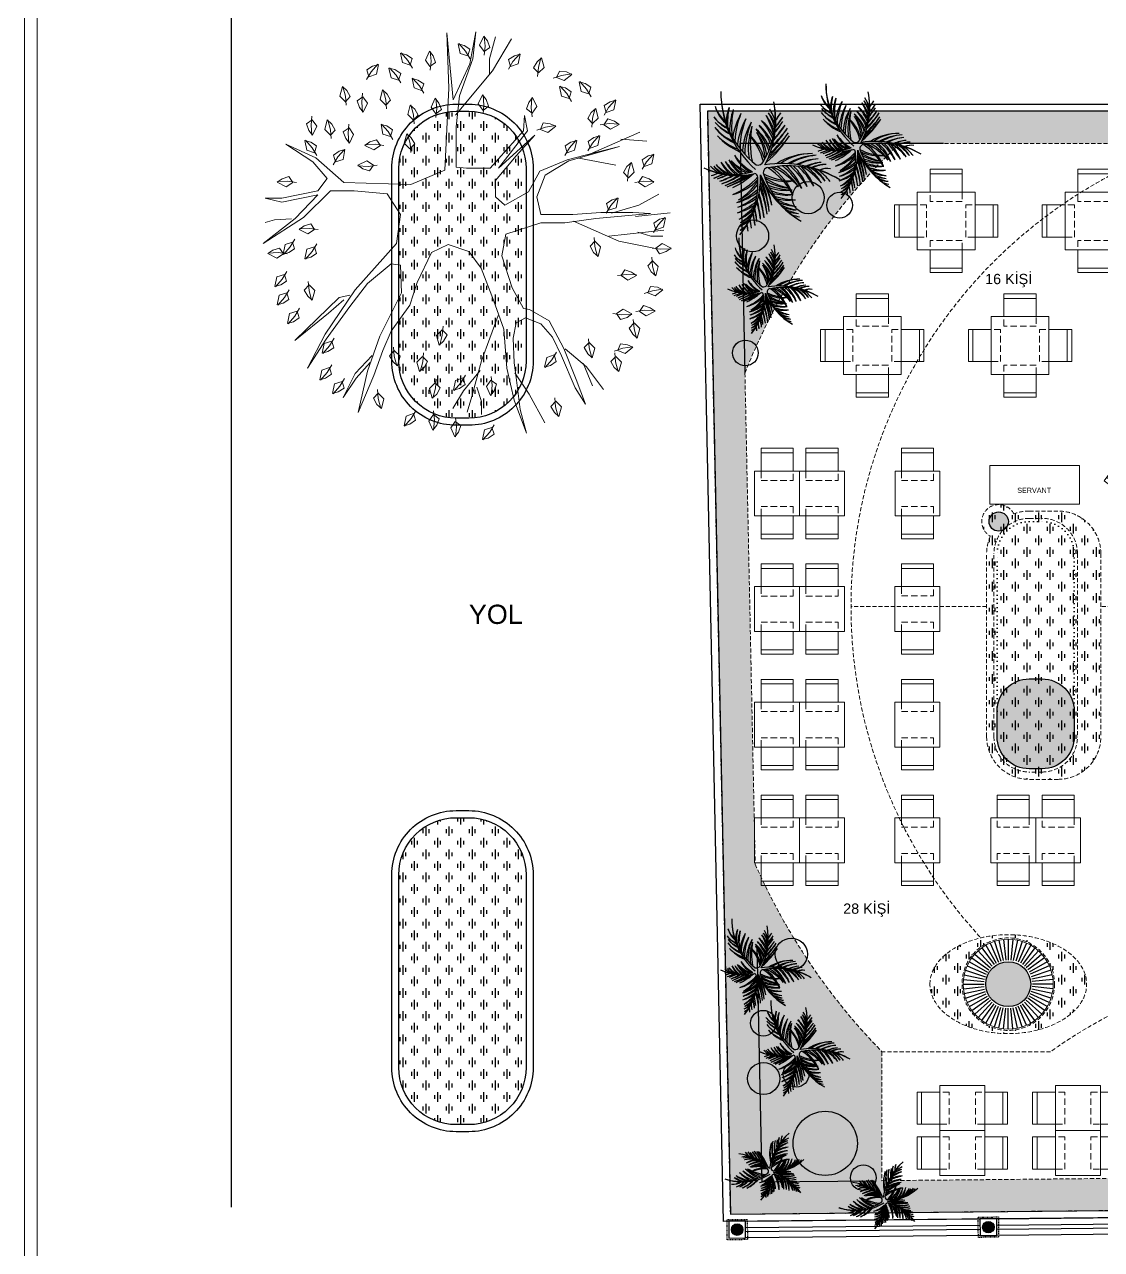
# Model space of a CAD drawing. Header units: millimetres. Extents: x 863 to 22635, y -482 to 12118.
# Drawn here: x 14153 to 15830, y 775 to 2683 of the extents above; entities that cross this region are included whole.
import ezdxf

# ---------------------------------------------------------------- set-up
doc = ezdxf.new("R2010")
doc.units = ezdxf.units.MM
for name, pattern in [('DASHED', [0.75, 0.5, -0.25]), ('DASHED2', [9.525, 6.35, -3.175]), ('DOTX2', [12.7, 0, -12.7]), ('JIS_02_1.0', [2, 1, -1])]:
    doc.linetypes.add(name, pattern=pattern)
for name, color, linetype in [('ALUMINIUM_0G', 145, 'Continuous'), ('Existing WALL HATCH_0G', 251, 'Continuous'), ('Existing WALL_0G', 65, 'Continuous'), ('HATCH_0G', 251, 'Continuous'), ('LAND_0G', 251, 'Continuous'), ('LIGHT_0G', 12, 'Continuous'), ('PAVEMENT OUTSIDE_0G', 25, 'Continuous'), ('PLANT GRASS_0G', 63, 'Continuous'), ('PLANT TREE_0G', 65, 'Continuous'), ('PLANT_0G', 64, 'Continuous')]:
    doc.layers.add(name, color=color, linetype=linetype)
for name, color, linetype, lineweight in [('tefris', 62, 'Continuous', 20), ('TXT_0G', 7, 'Continuous', 13), ('yazi', 150, 'Continuous', 18)]:
    doc.layers.add(name, color=color, linetype=linetype, lineweight=lineweight)
doc.styles.get("Standard").update_dxf_attribs({"font": 'arial.ttf'})
pattern_1 = [(90, (156564.517, -4538.823), (18, 18), [15, -21]), (90, (156569.017, -4534.323), (18, 18), [6, -30]), (90, (156560.017, -4534.323), (18, 18), [6, -30])]

# ---------------------------------------------------------------- blocks, each defined once
blk = doc.blocks.new('ANTET-1-150-A3-DIKEY')
for points in [[(165.3, 4014.3), (2761.6, 4014.3), (2761.6, 185.7), (165.3, 185.7)], [(178.5, 4001.1), (2748.5, 4001.1), (2748.5, 198.9), (178.5, 198.9)]]:
    blk.add_lwpolyline(points, close=True)
blk = doc.blocks.new('220907_DIS-KOLON')
at = {"layer": 'LIGHT_0G'}
h = blk.add_hatch(color=51, dxfattribs=at)
h.dxf.hatch_style = 1
edge = h.paths.add_edge_path()
edge.add_arc((0, 0), 9, 0, 360)
at = {"layer": 'Existing WALL_0G', "linetype": 'JIS_02_1.0'}
blk.add_lwpolyline([(15.9, -15.6), (-15.6, -15.9), (-15.9, 15.6), (15.6, 15.9)], close=True, dxfattribs=at)
at = {"layer": 'Existing WALL_0G'}
blk.add_lwpolyline([(13.1, -12.9), (12.9, 13.1), (-13.1, 12.9), (-12.9, -13.1)], close=True, dxfattribs=at)
at = {"layer": 'LIGHT_0G', "color": 51}
blk.add_circle((0, 0), 9, dxfattribs=at)
blk = doc.blocks.new('220907_BAHCE-SINIR-DUVAR')
at = {"layer": 'ALUMINIUM_0G'}
for points in [[(1379.9, 16.5), (1744.9, 20.1)], [(12, 3.1), (376.9, 6.7)], [(12, -2.9), (377, 0.7)], [(402.9, 6.9), (702.9, 9.9)], [(403, 0.9), (703, 3.9)], [(728.9, 10.1), (1027.9, 13.1)], [(729, 4.1), (1028, 7.1)], [(1053.9, 13.3), (1353.9, 16.2)], [(1054, 7.3), (1353.9, 10.2)], [(1379.9, 10.5), (1744.9, 14.1)]]:
    blk.add_lwpolyline(points, dxfattribs=at)
at = {"layer": 'Existing WALL_0G'}
for points in [[(402.9, 16.9), (702.8, 19.9)], [(728.8, 20.1), (1027.8, 23.1)], [(1053.8, 23.3), (1353.8, 26.2)], [(1379.8, 26.5), (1744.8, 30.1)], [(11.9, 13.1), (376.9, 16.7)], [(1354.1, 0.2), (1054.1, -2.7)], [(1745, 4.1), (1380.1, 0.5)], [(377.1, -9.3), (12.1, -12.9)], [(703.1, -6.1), (403.1, -9.1)], [(1028.1, -2.9), (729.1, -5.9)]]:
    blk.add_lwpolyline(points, dxfattribs=at)
for p in [(390, 3.8), (716, 7), (1041, 10.2), (1366.9, 13.4), (1757.9, 17.2), (-1, 0)]:
    blk.add_blockref('220907_DIS-KOLON', p, dxfattribs=at)
blk = doc.blocks.new('00ağaç')
at = {"lineweight": 5}
for points in [[(-146041.5, 6781.5), (-146044.5, 6782.9), (-146019.9, 6766.8), (-146006.7, 6751.7), (-146015.2, 6740.3), (-146048.3, 6733.7), (-146063.4, 6733.7), (-146048.3, 6730), (-146015.2, 6736.6), (-146036, 6714.8), (-146065.3, 6692.2), (-146028.4, 6715.8), (-146003.8, 6740.3), (-145982.1, 6740.3), (-145951.8, 6737.5), (-145939.5, 6718.6), (-145943.3, 6692.2), (-145981.1, 6649.6), (-146008.6, 6609), (-146024.6, 6577.8), (-146007.6, 6604.3), (-145985.9, 6634.5), (-145969.8, 6655.3), (-145948.1, 6673.3), (-145939.5, 6672.3), (-145938.6, 6646.8), (-145958.5, 6607.1), (-145969.8, 6575), (-145978.3, 6537.2), (-145964.1, 6571.2), (-145955.6, 6593.9), (-145948.1, 6611.9), (-145931, 6635.5), (-145924.4, 6656.3), (-145911.2, 6683.7), (-145896, 6691.2), (-145877.1, 6684.6), (-145865.8, 6669.5), (-145854.4, 6640.2), (-145845, 6613.7), (-145842.1, 6577.8), (-145835.5, 6548.5), (-145824.2, 6518.3), (-145829.9, 6540), (-145833.6, 6569.3), (-145835.5, 6582.6), (-145836.5, 6605.2), (-145833.6, 6619.4), (-145825.1, 6624.1), (-145810.9, 6618.5), (-145800.5, 6606.2), (-145792, 6589.2), (-145779.7, 6559.9), (-145770.3, 6544.8), (-145778.8, 6567.4), (-145790.1, 6595.8), (-145803.4, 6621.3), (-145821.3, 6631.7), (-145827, 6632.6), (-145837.4, 6651.5), (-145846.9, 6680.8), (-145843.1, 6700.7), (-145810.9, 6711.1), (-145789.2, 6711.1), (-145760.8, 6714.8), (-145710.7, 6719.6), (-145726.8, 6720.5), (-145756.1, 6720.5), (-145781.6, 6718.6), (-145810.9, 6718.6), (-145814.7, 6734.7), (-145807.2, 6754.5), (-145785.4, 6767.7), (-145739.1, 6781), (-145762.3, 6775.2), (-145786.9, 6768.8), (-145811.9, 6758.3), (-145822.3, 6739.4), (-145844, 6727.1), (-145852.6, 6734.7), (-145852.6, 6749.8), (-145833.6, 6772.5), (-145816.6, 6791.4), (-145849.7, 6761.1), (-145823.2, 6795.1), (-145826.1, 6809.3), (-145827, 6795.1), (-145857.3, 6761.1), (-145879, 6761.1), (-145888.5, 6762.1), (-145888.5, 6780), (-145888.5, 6798.9), (-145885.6, 6827.3), (-145873.4, 6861.3), (-145870.5, 6885.8), (-145876.2, 6856.6), (-145891.3, 6823.5), (-145897, 6884.9), (-145897, 6884.9)], [(-145897, 6884.9), (-145895.4, 6834.3), (-145898.9, 6759.2), (-145930.1, 6746), (-145991.5, 6747.9), (-146017.1, 6770.6), (-146044.5, 6782.9)], [(-145889.3, 6809.7), (-145855.4, 6850.1), (-145837.9, 6879.4)], [(-145862.8, 6882), (-145862, 6872.7), (-145862.8, 6864.5)], [(-145858.1, 6846.4), (-145858.1, 6861.1), (-145852.6, 6881.3)], [(-145939, 6866.8), (-145932.9, 6859.8), (-145928.6, 6852.8)], [(-145912.4, 6868.3), (-145911.6, 6859), (-145912.5, 6850.8)], [(-145886.2, 6875.3), (-145880.1, 6868.3), (-145875.9, 6861.2)], [(-145960.3, 6856.3), (-145966.4, 6849.3), (-145970.6, 6842.3)], [(-145830.4, 6865.8), (-145836.6, 6858.8), (-145840.8, 6851.8)], [(-145811, 6862.2), (-145813.3, 6853.2), (-145814, 6845)], [(-145949.6, 6853.1), (-145943.4, 6846.1), (-145939.2, 6839.1)], [(-145782.8, 6847.4), (-145792, 6846), (-145799.8, 6843.4)], [(-145992.3, 6835.9), (-145989.9, 6826.9), (-145989.3, 6818.7)], [(-145928.5, 6843.6), (-145922.3, 6836.6), (-145918.1, 6829.6)], [(-145793.4, 6836.3), (-145787.2, 6829.3), (-145783, 6822.2)], [(-145775.4, 6840.5), (-145769.3, 6833.5), (-145765, 6826.4)], [(-145974.2, 6812.3), (-145975, 6821.6), (-145974.2, 6829.8)], [(-145955.3, 6832.7), (-145953, 6823.7), (-145952.3, 6815.5)], [(-145907.1, 6825), (-145906.4, 6815.7), (-145907.2, 6807.6)], [(-145863.8, 6828.2), (-145863.1, 6818.9), (-145863.9, 6810.7)], [(-145819.2, 6825.6), (-145819.9, 6816.3), (-145819.1, 6808.2)], [(-145742.8, 6823.6), (-145749, 6816.6), (-145753.2, 6809.6)], [(-145930, 6819), (-145927.6, 6810), (-145927, 6801.8)], [(-145761.3, 6815.8), (-145763.7, 6806.8), (-145764.4, 6798.6)], [(-146020.6, 6791.2), (-146021.4, 6800.5), (-146020.6, 6808.7)], [(-146006, 6805.3), (-146003.6, 6796.3), (-146003, 6788.1)], [(-145986.9, 6783.8), (-145987.6, 6793.1), (-145986.8, 6801.3)], [(-145957, 6801.5), (-145950.8, 6794.5), (-145946.6, 6787.4)], [(-145797.6, 6800), (-145806.8, 6798.6), (-145814.6, 6795.9)], [(-145739.3, 6801.4), (-145748.6, 6801.9), (-145756.7, 6800.8)], [(-145933.2, 6792.6), (-145930.8, 6783.6), (-145930.2, 6775.4)], [(-145768.2, 6773.1), (-145720.5, 6794.1)], [(-145757.6, 6790.9), (-145763.8, 6783.9), (-145768, 6776.9)], [(-146026.6, 6786.7), (-146020.5, 6779.7), (-146016.2, 6772.7)], [(-145990.9, 6778.3), (-145997, 6771.3), (-146001.2, 6764.2)], [(-145972.1, 6782.4), (-145962.8, 6782.9), (-145954.7, 6781.8)], [(-145778.7, 6786.7), (-145784.9, 6779.7), (-145789.1, 6772.7)], [(-145737.9, 6787.7), (-145714, 6785.9)], [(-145776.4, 6770.3), (-145742.5, 6763.9)], [(-145728.6, 6766.3), (-145731, 6757.3), (-145731.7, 6749.1)], [(-145708, 6774), (-145714.2, 6767), (-145718.4, 6760)], [(-145978.5, 6763.1), (-145969.2, 6762.7), (-145961, 6763.8)], [(-146052.3, 6748.7), (-146043, 6749.1), (-146034.9, 6748)], [(-145707.6, 6748.7), (-145716.9, 6749.1), (-145725.1, 6748)], [(-145740.7, 6734), (-145746.9, 6727), (-145751.1, 6719.9)], [(-145746.2, 6719.9), (-145721.4, 6727.2), (-145703, 6737.3)], [(-146039.5, 6714.7), (-146054.8, 6713.6), (-146063.5, 6711.4)], [(-145781, 6712.5), (-145739.7, 6694.2), (-145707.6, 6687.8)], [(-145724.3, 6716.9), (-145692.5, 6720.2)], [(-145697.5, 6716), (-145703.6, 6709), (-145707.9, 6702)], [(-146032.3, 6705.5), (-146023, 6705.9), (-146014.8, 6704.8)], [(-145748.9, 6698.8), (-145698.4, 6704.3)], [(-145722.3, 6702.4), (-145710.4, 6698.8), (-145699.3, 6698.8)], [(-146046.7, 6681.9), (-146040.5, 6688.9), (-146036.3, 6695.9)], [(-146026.6, 6677.7), (-146020.5, 6684.7), (-146016.2, 6691.7)], [(-145759.2, 6680.2), (-145761.6, 6689.2), (-145762.3, 6697.4)], [(-145691.8, 6687.2), (-145701.1, 6686.8), (-145709.2, 6687.9)], [(-146060.8, 6683.3), (-146051.5, 6683.7), (-146043.3, 6682.7)], [(-145706.5, 6662.3), (-145708.8, 6671.3), (-145709.5, 6679.5)], [(-146054.1, 6652.4), (-146047.9, 6659.4), (-146043.7, 6666.4)], [(-146021, 6640.1), (-146023.3, 6649.1), (-146024, 6657.3)], [(-145723.4, 6663.3), (-145732.7, 6663.7), (-145740.9, 6662.6)], [(-146051.9, 6635.5), (-146045.8, 6642.5), (-146041.5, 6649.5)], [(-145985.8, 6644.7), (-145995.7, 6642.5), (-146036.2, 6603.2), (-146005.5, 6628.3), (-145991.3, 6640.4)], [(-145699.5, 6650.2), (-145708.7, 6648.8), (-145716.4, 6646.2)], [(-146042.4, 6618.6), (-146036.3, 6625.6), (-146032.1, 6632.7)], [(-145850.1, 6626.1), (-145865.4, 6584.6), (-145874.2, 6551.8), (-145878.6, 6537.6)], [(-145727.7, 6627.1), (-145737, 6626.7), (-145745.1, 6627.8)], [(-145723.4, 6605.3), (-145725.7, 6614.3), (-145726.4, 6622.5)], [(-145706.6, 6630.6), (-145715.9, 6631), (-145724, 6629.9)], [(-145903.6, 6599), (-145901.3, 6608), (-145900.6, 6616.2)], [(-146010.8, 6591.2), (-146004.6, 6598.2), (-146000.4, 6605.2)], [(-145764.5, 6587.4), (-145766.9, 6596.4), (-145767.5, 6604.6)], [(-145965.5, 6589.6), (-145981.1, 6573.1), (-145992.1, 6551.1), (-145980.2, 6568.6), (-145967.3, 6583.2)], [(-145942.9, 6580), (-145945.2, 6589), (-145945.9, 6597.2)], [(-145921.6, 6574.7), (-145919.2, 6583.7), (-145918.5, 6591.9)], [(-145807.1, 6578.6), (-145800.9, 6585.5), (-145796.7, 6592.6)], [(-145788.8, 6595.5), (-145769.1, 6579.1), (-145753.8, 6558.3)], [(-145726.9, 6597.5), (-145736.1, 6596.1), (-145743.9, 6593.4)], [(-145740.2, 6574.7), (-145742.6, 6583.7), (-145743.3, 6591.9)], [(-146012.9, 6567), (-146006.7, 6573.9), (-146002.5, 6581)], [(-145866.5, 6575.8), (-145881.9, 6557.2), (-145891.7, 6540.8)], [(-145772.4, 6582.4), (-145763.7, 6561.6)], [(-146001.3, 6554.3), (-145995.1, 6561.3), (-145990.9, 6568.3)], [(-145910, 6550.5), (-145907.6, 6559.5), (-145906.9, 6567.7)], [(-145890.5, 6557.5), (-145884.3, 6564.5), (-145880.1, 6571.5)], [(-145856.5, 6552.9), (-145855.7, 6562.2), (-145856.5, 6570.3)], [(-145834.8, 6573.6), (-145821.7, 6554), (-145807.4, 6527.7)], [(-145957.6, 6541), (-145960, 6550), (-145960.7, 6558.2)], [(-145869.8, 6560.5), (-145865.4, 6547.4), (-145865.4, 6535.4)], [(-145795.1, 6533.6), (-145797.5, 6542.6), (-145798.1, 6550.8)], [(-145935.9, 6524.8), (-145929.7, 6531.8), (-145925.5, 6538.8)], [(-145909.2, 6521.2), (-145908.5, 6530.5), (-145909.3, 6538.7)], [(-145889.2, 6514.9), (-145888.4, 6524.2), (-145889.2, 6532.4)], [(-145864.1, 6512.1), (-145857.9, 6519.1), (-145853.7, 6526.1)]]:
    blk.add_lwpolyline(points, dxfattribs=at)
for points in [[(-145863, 6867.8), (-145867.2, 6873.8), (-145863.3, 6882), (-145860, 6877.6), (-145857.8, 6871.6)], [(-145912.6, 6854.1), (-145916.8, 6860.1), (-145913, 6868.3), (-145909.6, 6863.9), (-145907.4, 6857.9)], [(-145877.9, 6863.8), (-145884.9, 6866.1), (-145886.7, 6875), (-145881.4, 6873.5), (-145876.1, 6870)], [(-145968.6, 6844.8), (-145961.6, 6847.1), (-145959.8, 6856), (-145965.1, 6854.5), (-145970.4, 6851)], [(-145930.7, 6855.4), (-145937.7, 6857.7), (-145939.5, 6866.5), (-145934.2, 6865), (-145928.8, 6861.5)], [(-145838.7, 6854.3), (-145831.8, 6856.6), (-145830, 6865.5), (-145835.3, 6864), (-145840.6, 6860.5)], [(-145813.3, 6848.3), (-145808.1, 6853.4), (-145810.4, 6862.2), (-145814.5, 6858.5), (-145817.7, 6852.9)], [(-145941.3, 6841.7), (-145948.2, 6843.9), (-145950.1, 6852.8), (-145944.7, 6851.3), (-145939.4, 6847.8)], [(-145796.6, 6844), (-145789.8, 6841.3), (-145782.6, 6846.9), (-145787.7, 6849.2), (-145794.1, 6849.9)], [(-145990, 6821.9), (-145995.2, 6827), (-145992.8, 6835.8), (-145988.8, 6832.1), (-145985.5, 6826.6)], [(-145920.2, 6832.2), (-145927.1, 6834.5), (-145928.9, 6843.3), (-145923.6, 6841.8), (-145918.3, 6838.3)], [(-145785.1, 6824.8), (-145792, 6827.1), (-145793.9, 6836), (-145788.5, 6834.5), (-145783.2, 6830.9)], [(-145767.1, 6829), (-145774.1, 6831.3), (-145775.9, 6840.2), (-145770.6, 6838.7), (-145765.2, 6835.2)], [(-145974, 6826.4), (-145969.8, 6820.5), (-145973.7, 6812.3), (-145977, 6816.6), (-145979.2, 6822.7)], [(-145953, 6818.7), (-145958.2, 6823.9), (-145955.9, 6832.7), (-145951.8, 6828.9), (-145948.6, 6823.4)], [(-145907.3, 6810.9), (-145911.5, 6816.8), (-145907.7, 6825.1), (-145904.3, 6820.7), (-145902.1, 6814.7)], [(-145864, 6814), (-145868.3, 6820), (-145864.4, 6828.2), (-145861, 6823.9), (-145858.9, 6817.8)], [(-145819, 6811.5), (-145814.8, 6817.5), (-145818.6, 6825.7), (-145822, 6821.3), (-145824.2, 6815.3)], [(-145751.1, 6812.1), (-145744.2, 6814.4), (-145742.4, 6823.3), (-145747.7, 6821.8), (-145753, 6818.3)], [(-145927.7, 6805), (-145932.9, 6810.2), (-145930.6, 6818.9), (-145926.5, 6815.2), (-145923.3, 6809.7)], [(-145763.7, 6801.9), (-145758.5, 6807), (-145760.8, 6815.8), (-145764.9, 6812.1), (-145768.1, 6806.5)], [(-146020.5, 6805.4), (-146016.2, 6799.4), (-146020.1, 6791.2), (-146023.4, 6795.5), (-146025.6, 6801.6)], [(-146003.7, 6791.3), (-146008.9, 6796.5), (-146006.6, 6805.2), (-146002.5, 6801.5), (-145999.3, 6796)], [(-145948.7, 6790), (-145955.6, 6792.3), (-145957.4, 6801.2), (-145952.1, 6799.7), (-145946.8, 6796.1)], [(-145811.3, 6796.6), (-145804.5, 6793.8), (-145797.4, 6799.5), (-145802.5, 6801.7), (-145808.8, 6802.5)], [(-145753.4, 6800.7), (-145747.3, 6796.7), (-145739.2, 6800.9), (-145743.7, 6804.1), (-145749.8, 6806.1)], [(-145986.7, 6798), (-145982.5, 6792), (-145986.3, 6783.8), (-145989.7, 6788.2), (-145991.9, 6794.2)], [(-145930.9, 6778.7), (-145936.1, 6783.8), (-145933.7, 6792.6), (-145929.7, 6788.9), (-145926.4, 6783.3)], [(-145765.9, 6779.5), (-145759, 6781.7), (-145757.1, 6790.6), (-145762.5, 6789.1), (-145767.8, 6785.6)], [(-146018.3, 6775.2), (-146025.3, 6777.5), (-146027.1, 6786.4), (-146021.8, 6784.9), (-146016.4, 6781.4)], [(-145999.2, 6766.8), (-145992.2, 6769.1), (-145990.4, 6778), (-145995.7, 6776.5), (-146001, 6772.9)], [(-145958, 6781.8), (-145964.1, 6777.8), (-145972.2, 6781.9), (-145967.7, 6785.1), (-145961.6, 6787.1)], [(-145787, 6775.2), (-145780.1, 6777.5), (-145778.2, 6786.4), (-145783.6, 6784.9), (-145788.9, 6781.4)], [(-145964.3, 6763.8), (-145970.5, 6767.8), (-145978.5, 6763.7), (-145974.1, 6760.5), (-145968, 6758.5)], [(-145730.9, 6752.3), (-145725.7, 6757.4), (-145728.1, 6766.2), (-145732.2, 6762.5), (-145735.4, 6757)], [(-145716.3, 6762.6), (-145709.4, 6764.9), (-145707.5, 6773.7), (-145712.9, 6772.2), (-145718.2, 6768.7)], [(-146038.2, 6748), (-146044.3, 6744), (-146052.4, 6748.1), (-146047.9, 6751.3), (-146041.8, 6753.3)], [(-145721.7, 6748), (-145715.6, 6744), (-145707.5, 6748.1), (-145712, 6751.3), (-145718.1, 6753.3)], [(-145749, 6722.5), (-145742.1, 6724.8), (-145740.3, 6733.7), (-145745.6, 6732.2), (-145750.9, 6728.6)], [(-146018.2, 6704.8), (-146024.3, 6700.8), (-146032.4, 6704.9), (-146027.9, 6708.1), (-146021.8, 6710.1)], [(-145705.8, 6704.6), (-145698.8, 6706.9), (-145697, 6715.7), (-145702.3, 6714.2), (-145707.7, 6710.7)], [(-146046.7, 6682.6), (-146052.8, 6678.6), (-146060.9, 6682.8), (-146056.4, 6686), (-146050.3, 6687.9)], [(-146038.4, 6693.4), (-146045.3, 6691.1), (-146047.1, 6682.2), (-146041.8, 6683.7), (-146036.5, 6687.2)], [(-146018.3, 6689.1), (-146025.3, 6686.9), (-146027.1, 6678), (-146021.8, 6679.5), (-146016.4, 6683)], [(-145761.5, 6694.1), (-145756.3, 6689), (-145758.7, 6680.2), (-145762.8, 6683.9), (-145766, 6689.5)], [(-145705.9, 6687.9), (-145699.8, 6691.9), (-145691.7, 6687.8), (-145696.2, 6684.6), (-145702.3, 6682.6)], [(-145708.8, 6676.2), (-145703.6, 6671.1), (-145705.9, 6662.3), (-145710, 6666), (-145713.2, 6671.6)], [(-145737.6, 6662.6), (-145731.5, 6658.6), (-145723.4, 6662.7), (-145727.9, 6665.9), (-145734, 6667.9)], [(-146045.8, 6663.8), (-146052.7, 6661.6), (-146054.5, 6652.7), (-146049.2, 6654.2), (-146043.9, 6657.7)], [(-146023.3, 6654.1), (-146018.1, 6648.9), (-146020.4, 6640.2), (-146024.5, 6643.9), (-146027.7, 6649.4)], [(-146043.6, 6646.9), (-146050.6, 6644.7), (-146052.4, 6635.8), (-146047.1, 6637.3), (-146041.8, 6640.8)], [(-145713.2, 6646.8), (-145706.4, 6644.1), (-145699.3, 6649.7), (-145704.3, 6652), (-145710.7, 6652.7)], [(-145741.8, 6627.8), (-145735.7, 6631.8), (-145727.6, 6627.7), (-145732.1, 6624.4), (-145738.2, 6622.5)], [(-145720.7, 6629.9), (-145714.6, 6625.9), (-145706.5, 6630), (-145711, 6633.2), (-145717.1, 6635.2)], [(-146034.1, 6630.1), (-146041.1, 6627.8), (-146042.9, 6618.9), (-146037.6, 6620.4), (-146032.3, 6623.9)], [(-145901.3, 6612.9), (-145906.5, 6607.8), (-145904.2, 6599), (-145900.1, 6602.7), (-145896.9, 6608.3)], [(-145725.7, 6619.3), (-145720.5, 6614.1), (-145722.8, 6605.4), (-145726.9, 6609.1), (-145730.1, 6614.6)], [(-146002.5, 6602.7), (-146009.4, 6600.4), (-146011.3, 6591.5), (-146006, 6593), (-146000.6, 6596.5)], [(-145766.8, 6601.3), (-145761.6, 6596.2), (-145764, 6587.4), (-145768, 6591.1), (-145771.3, 6596.7)], [(-145740.6, 6594.1), (-145733.8, 6591.3), (-145726.7, 6597), (-145731.7, 6599.2), (-145738.1, 6600)], [(-145945.2, 6594), (-145940, 6588.8), (-145942.3, 6580), (-145946.4, 6583.8), (-145949.6, 6589.3)], [(-145919.3, 6588.7), (-145924.5, 6583.5), (-145922.1, 6574.8), (-145918, 6578.5), (-145914.8, 6584)], [(-145798.8, 6590), (-145805.7, 6587.7), (-145807.6, 6578.8), (-145802.3, 6580.3), (-145796.9, 6583.9)], [(-145742.5, 6588.7), (-145737.3, 6583.5), (-145739.7, 6574.8), (-145743.8, 6578.5), (-145747, 6584)], [(-146004.6, 6578.4), (-146011.5, 6576.1), (-146013.4, 6567.2), (-146008.1, 6568.7), (-146002.7, 6572.3)], [(-145993, 6565.7), (-145999.9, 6563.5), (-146001.8, 6554.6), (-145996.5, 6556.1), (-145991.1, 6559.6)], [(-145907.7, 6564.4), (-145912.9, 6559.3), (-145910.5, 6550.5), (-145906.4, 6554.2), (-145903.2, 6559.8)], [(-145882.2, 6568.9), (-145889.1, 6566.6), (-145891, 6557.8), (-145885.6, 6559.3), (-145880.3, 6562.8)], [(-145856.7, 6567), (-145860.9, 6561), (-145857, 6552.8), (-145853.7, 6557.2), (-145851.5, 6563.2)], [(-145960, 6554.9), (-145954.7, 6549.8), (-145957.1, 6541), (-145961.2, 6544.7), (-145964.4, 6550.3)], [(-145797.4, 6547.6), (-145792.2, 6542.4), (-145794.6, 6533.6), (-145798.6, 6537.4), (-145801.9, 6542.9)], [(-145927.6, 6536.2), (-145934.5, 6534), (-145936.3, 6525.1), (-145931, 6526.6), (-145925.7, 6530.1)], [(-145909.4, 6535.4), (-145913.6, 6529.4), (-145909.8, 6521.2), (-145906.4, 6525.6), (-145904.2, 6531.6)], [(-145889.4, 6529.1), (-145893.6, 6523.1), (-145889.7, 6514.9), (-145886.4, 6519.2), (-145884.2, 6525.3)], [(-145855.8, 6523.6), (-145862.7, 6521.3), (-145864.6, 6512.4), (-145859.3, 6513.9), (-145853.9, 6517.4)]]:
    blk.add_lwpolyline(points, close=True, dxfattribs=at)
blk = doc.blocks.new('*U530')
at = {"layer": 'PAVEMENT OUTSIDE_0G', "color": 251}
blk.add_line((0, 16.2), (0, -16.2), dxfattribs=at)
blk = doc.blocks.new('*U531')
at = {"color": 0, "linetype": 'ByBlock', "lineweight": -2, "transparency": 16777216}
for p, rotation in [((-140042.1, 692.6), 17.99999999999999), ((-140036.7, 694.1), 12.00000000000002), ((-140031.1, 694.9), 5.999999999999965), ((-140019.9, 694.9), 354.0000000000002), ((-140014.3, 694.1), 348.0000000000001), ((-140008.9, 692.6), 342), ((-140065.4, 677.5), 48.00000000000002), ((-140061.5, 681.4), 41.99999999999999), ((-140057.1, 685), 36), ((-140052.4, 688), 30.00000000000001), ((-140047.3, 690.6), 23.99999999999999), ((-140003.6, 690.6), 335.9999999999999), ((-139998.6, 688), 330.0000000000001), ((-139993.9, 685), 324), ((-139989.5, 681.4), 317.9999999999999), ((-139985.5, 677.5), 312), ((-140074.6, 663.4), 66.00000000000001), ((-140072, 668.4), 60.00000000000001), ((-140069, 673.1), 54), ((-139982, 673.1), 306), ((-139978.9, 668.4), 299.9999999999999), ((-139976.4, 663.4), 294), ((-140078.9, 647.1), 83.99999999999999), ((-140078.1, 652.7), 78), ((-140076.6, 658.1), 72), ((-139974.4, 658.1), 288), ((-139972.9, 652.7), 282), ((-139972, 647.1), 276.0000000000001), ((-140079.2, 641.5), 90), ((-140078.9, 635.9), 96), ((-140078.1, 630.3), 102), ((-140076.6, 624.9), 108), ((-139974.4, 624.9), 252), ((-139972.9, 630.3), 258), ((-139972, 635.9), 264), ((-139971.7, 641.5), 270), ((-140074.6, 619.6), 114), ((-140072, 614.6), 120), ((-140069, 609.9), 126), ((-140065.4, 605.5), 132), ((-140061.5, 601.5), 138), ((-140057.1, 598), 144), ((-139993.9, 598), 216), ((-139989.5, 601.5), 222.0000000000001), ((-139985.5, 605.5), 227.9999999999999), ((-139982, 609.9), 234), ((-139978.9, 614.6), 240), ((-139976.4, 619.6), 246), ((-140052.4, 594.9), 150), ((-140047.3, 592.4), 156.0000000000001), ((-140042.1, 590.4), 162), ((-140036.7, 588.9), 168.0000000000001), ((-140031.1, 588), 174), ((-140025.5, 587.7), 180), ((-140019.9, 588), 186), ((-140014.3, 588.9), 192), ((-140008.9, 590.4), 198), ((-140003.6, 592.4), 204), ((-139998.6, 594.9), 210)]:
    blk.add_blockref('*U530', p, dxfattribs=dict(at, rotation=rotation))
blk.add_blockref('*U530', (-140025.5, 695.2), dxfattribs=at)
blk = doc.blocks.new('OUTDB')
at = {"linetype": 'ByBlock'}
for centre, radius, start, end in [((-143468.23, -525.22), 73.4, 179.34482, 231.90876), ((-143459.6, -525.26), 82.04, 179.3867, 228.57864), ((-143522.17, -528.47), 25.28, 197.84664, 229.84148), ((-143521.66, -529.97), 25.36, 194.27386, 229.83959), ((-143502.16, -549.8), 35.26, 158.87017, 179.90113), ((-143465.84, -550.9), 70.57, 168.71477, 181.82476), ((-143565.71, -545.78), 67.52, 329.23593, 11.25015), ((-143573.56, -548), 75.66, 332.45737, 11.73419), ((-143525.44, -527.45), 27.95, 218.26409, 245.04208), ((-143521.88, -525.49), 31.96, 217.07328, 242.10707), ((-143481.67, -556.29), 53.05, 160.66279, 180.21957), ((-143462.52, -552.54), 70.57, 168.71477, 186.23187), ((-143479.62, -568.52), 53.05, 150.04889, 171.94538), ((-143460.11, -568.36), 70.57, 158.10087, 176.20671), ((-143475.67, -572.75), 53.05, 150.04889, 173.59889), ((-143456.15, -572.59), 70.57, 158.10087, 177.24801), ((-143550.2, -583.1), 54.29, 22.85066, 40.9565), ((-143535.97, -578.32), 40.81, 27.11199, 49.00848), ((-143537.55, -568.91), 40.81, 18.83779, 38.39457), ((-143552.42, -570.99), 54.29, 12.8255, 30.3426), ((-143535.55, -566.89), 40.81, 24.21933, 38.39457), ((-143550.41, -568.97), 54.29, 17.23261, 30.3426), ((-143549.53, -565.83), 54.29, 19.10231, 30.3426), ((-143570.56, -495.29), 92.76, 321.37698, 327.74689), ((-143562.11, -496.38), 85.11, 318.83308, 325.32828), ((-143563.78, -493.17), 85.11, 320.70661, 325.32828), ((-143572.23, -492.08), 92.76, 323.24842, 327.74689), ((-143517.51, -529.36), 37.47, 219.32125, 247.6928), ((-143512.38, -526.26), 43.41, 218.19066, 244.82502), ((-143517.83, -522.31), 39.08, 223.49302, 243.55138), ((-143512.67, -518.95), 45.15, 222.08524, 240.74409), ((-143471.51, -575.49), 53.05, 150.04889, 176.20235), ((-143451.99, -575.32), 70.57, 158.10087, 179.0636), ((-143466.75, -569.68), 53.05, 160.66279, 188.76879), ((-143447.6, -565.92), 70.57, 168.71477, 191.62554), ((-143540.12, -585.42), 40.81, 22.85502, 49.00848), ((-143554.35, -590.2), 54.29, 19.99376, 40.9565), ((-143545.04, -582.39), 40.81, 10.28858, 38.39457), ((-143559.9, -584.47), 54.29, 7.43182, 30.3426), ((-143537.78, -582.38), 40.81, 25.45848, 49.00848), ((-143552.01, -587.17), 54.29, 21.80936, 40.9565), ((-143566.17, -507.79), 92.76, 312.69231, 327.74689), ((-143557.72, -508.88), 85.11, 310.59134, 325.32828), ((-143566.94, -504.11), 92.76, 315.3278, 327.74689), ((-143558.49, -505.19), 85.11, 312.99652, 325.32828), ((-143568.84, -501.7), 92.76, 318.39921, 327.74689), ((-143560.38, -502.78), 85.11, 315.95509, 325.32828), ((-143570.64, -498.81), 92.76, 321.09588, 327.74689), ((-143562.19, -499.89), 85.11, 318.594, 325.32828), ((-143511.52, -527.07), 46.38, 224.77641, 249.0465), ((-143506.3, -525.34), 51.37, 222.04885, 246.63449), ((-143545.87, -589.68), 40.81, 15.92871, 49.00848), ((-143560.1, -594.46), 54.29, 15.09826, 40.9565), ((-143565.42, -510.28), 92.76, 310.52139, 327.74689), ((-143556.97, -511.37), 85.11, 308.34832, 325.32828), ((-143501.73, -560.68), 32.64, 206.72979, 239.80956), ((-143495.22, -550.59), 43.43, 214.78177, 240.64001), ((-143469.76, -624.98), 50.95, 88.66104, 122.68009), ((-143469.11, -617.25), 43.21, 89.28233, 125.35158), ((-143462.01, -631.2), 55.94, 93.60315, 118.64532), ((-143461.29, -623.67), 48.49, 95.01632, 121.31585), ((-143531.86, -536.65), 54.02, 244.48812, 286.50234), ((-143528.59, -530.99), 60.53, 244.00408, 283.2809), ((-143519.51, -553.14), 43.43, 225.39567, 236.63596), ((-143521.44, -564.19), 32.64, 217.3437, 231.51894), ((-143516.9, -553.07), 43.43, 225.39567, 238.50566), ((-143519.48, -563.04), 32.64, 217.3437, 236.90048), ((-143514.94, -551.92), 43.43, 225.39567, 242.91277), ((-143512.5, -566.12), 32.64, 206.72979, 228.62628), ((-143505.98, -556.03), 43.43, 214.78177, 232.88761), ((-143508.98, -565.51), 32.64, 206.72979, 230.27979), ((-143502.47, -555.42), 43.43, 214.78177, 233.92891), ((-143506.17, -564.3), 32.64, 206.72979, 232.88325), ((-143499.66, -554.21), 43.43, 214.78177, 235.7445), ((-143507.55, -559.89), 32.64, 217.3437, 245.44969), ((-143503.01, -548.77), 43.43, 225.39567, 248.30644), ((-143512.22, -578.12), 5.04, 255.14561, 334.10583), ((-143503.43, -589.31), 4.36, 102.96761, 204.59749), ((-143493.17, -672.79), 90.79, 59.15658, 98.43339), ((-143487.57, -664.75), 81.02, 59.64061, 101.65483), ((-143540.56, -639.27), 65.14, 29.93426, 55.79251), ((-143529.55, -625.02), 48.97, 21.88229, 54.96206), ((-143529.15, -642.97), 65.14, 40.54817, 63.45894), ((-143520.95, -626.93), 48.97, 32.49619, 60.60219), ((-143533.47, -634.43), 65.14, 29.93426, 50.897), ((-143522.46, -620.17), 48.97, 21.88229, 48.03575), ((-143529.11, -632.96), 65.14, 29.93426, 49.0814), ((-143518.1, -618.71), 48.97, 21.88229, 45.43229), ((-143460.9, -625.44), 47.34, 93.59604, 115.65684), ((-143523.79, -632.5), 65.14, 29.93426, 48.04011), ((-143460.15, -619.3), 41.28, 95.16565, 118.39895), ((-143512.77, -618.25), 48.97, 21.88229, 43.77878), ((-143510.93, -639.78), 65.14, 40.54817, 58.06527), ((-143458.09, -622.09), 41.21, 94.87558, 112.62797), ((-143457.31, -617.24), 36.46, 96.74883, 115.33441), ((-143502.73, -623.74), 48.97, 32.49619, 52.05297), ((-143457.22, -612.78), 30.18, 90.57334, 113.80506), ((-143507.85, -638.3), 65.14, 40.54817, 53.65816), ((-143456.5, -609.3), 26.72, 92.19565, 116.65208), ((-143499.65, -622.26), 48.97, 32.49619, 46.67143), ((-143456.92, -599.91), 14.12, 78.20263, 115.42123), ((-143456.45, -598.3), 12.44, 78.81273, 118.55813), ((-143573.03, -527.77), 68.09, 290.40999, 295.03166), ((-143572.21, -521), 74.21, 287.99138, 292.48985), ((-143570.88, -529.7), 68.09, 290.40999, 296.90519), ((-143570.05, -522.93), 74.21, 287.99138, 294.36129), ((-143568.13, -530.33), 68.09, 290.40999, 297.14427), ((-143567.31, -523.56), 74.21, 287.99138, 294.64239), ((-143566.25, -532.3), 68.09, 290.40999, 299.78317), ((-143565.42, -525.53), 74.21, 287.99138, 297.33906), ((-143563.93, -527.48), 74.21, 287.99138, 300.41047), ((-143564.75, -534.24), 68.09, 290.40999, 302.74175), ((-143561.22, -528.8), 74.21, 287.99138, 303.04596), ((-143562.05, -535.57), 68.09, 290.40999, 305.14692), ((-143559.44, -529.87), 74.21, 287.99138, 305.21688), ((-143560.26, -536.64), 68.09, 290.40999, 307.38995), ((-143561.37, -539.64), 68.09, 295.44966, 312.14827), ((-143552.52, -556.33), 54.29, 292.13361, 317.99185), ((-143542, -567.04), 40.81, 284.08163, 317.1614), ((-143556.87, -565.33), 54.29, 302.74751, 325.65828), ((-143585.55, -591.67), 75.66, 321.35592, 0.63273), ((-143579.55, -597.2), 67.52, 321.83996, 3.85418), ((-143515.12, -592.74), 2.87, 0.17421, 81.35217), ((-143587.33, -631.84), 85.11, 7.76183, 24.74178), ((-143439.81, -562.34), 75.66, 202.12336, 240.17484), ((-143583.98, -634.02), 85.11, 12.8015, 29.50011), ((-143595.36, -628.99), 92.76, 5.34322, 22.56871), ((-143443.37, -569.69), 67.52, 197.67659, 239.69081), ((-143483.51, -541.59), 54.29, 243.53891, 269.39716), ((-143489.37, -555.41), 40.81, 244.36936, 277.44913), ((-143476.16, -548.37), 54.29, 235.87248, 258.78325), ((-143484.47, -560.88), 40.81, 238.72923, 266.83523), ((-143503.94, -638.53), 65.14, 40.54817, 51.78845), ((-143549.32, -562.73), 54.29, 292.13361, 313.09634), ((-143538.8, -573.44), 40.81, 284.08163, 310.23509), ((-143544.55, -573.92), 40.81, 294.69553, 322.80153), ((-143599.51, -633.81), 92.76, 5.34322, 17.76231), ((-143589.13, -633.73), 85.11, 7.76183, 22.49876), ((-143597.16, -630.87), 92.76, 5.34322, 20.3978), ((-143592.22, -631.88), 92.76, 10.38289, 19.1825), ((-143484.14, -548.72), 54.29, 248.43442, 269.39716), ((-143490, -562.54), 40.81, 251.29567, 277.44913), ((-143483.42, -552.49), 54.29, 250.25002, 269.39716), ((-143489.28, -566.31), 40.81, 253.89913, 277.44913), ((-143548.83, -570.94), 54.29, 292.13361, 310.23945), ((-143538.31, -581.65), 40.81, 284.08163, 305.97812), ((-143548.61, -566.5), 54.29, 292.13361, 311.28075), ((-143538.08, -577.2), 40.81, 284.08163, 307.63163), ((-143556.29, -580.74), 54.29, 302.74751, 320.26461), ((-143594.27, -637.95), 85.11, 7.76183, 17.13501), ((-143602.29, -635.1), 92.76, 5.34322, 14.6909), ((-143591.49, -636.66), 85.11, 7.76183, 20.09358), ((-143481.58, -556.54), 54.29, 251.29131, 269.39716), ((-143487.44, -570.36), 40.81, 255.55264, 277.44913), ((-143471.05, -562.91), 54.29, 241.26615, 258.78325), ((-143479.35, -575.42), 40.81, 247.27845, 266.83523), ((-143470.86, -565.75), 54.29, 245.67326, 258.78325), ((-143543.97, -589.33), 40.81, 294.69553, 314.25231), ((-143556.05, -586.65), 54.29, 302.74751, 313.9878), ((-143555.42, -583.45), 54.29, 302.74751, 315.8575), ((-143543.1, -592.03), 40.81, 294.69553, 308.87078), ((-143598.7, -642.89), 85.11, 7.76183, 14.25703), ((-143606.73, -640.03), 92.76, 5.34322, 11.71312), ((-143597.18, -639.71), 85.11, 7.76183, 14.49611), ((-143605.21, -636.86), 92.76, 5.34322, 11.99422), ((-143479.17, -578.26), 40.81, 252.65998, 266.83523), ((-143469.1, -568.5), 54.29, 247.54297, 258.78325), ((-143477.41, -581.01), 40.81, 255.10528, 266.83523), ((-143468.39, -571.24), 54.29, 252.37306, 258.78325), ((-143543.73, -595.23), 40.81, 294.69553, 306.42548), ((-143555.7, -589.46), 54.29, 302.74751, 309.1577), ((-143543.39, -598.04), 40.81, 294.69553, 301.13973), ((-143604.28, -647.46), 85.11, 7.76183, 11.27935), ((-143612.3, -644.6), 92.76, 5.34322, 8.74569), ((-143601.65, -644.99), 85.11, 7.76183, 12.3835), ((-143609.67, -642.13), 92.76, 5.34322, 9.84169)]:
    blk.add_arc(centre, radius, start, end, dxfattribs=at)
blk = doc.blocks.new('70x70-2')
at = {"layer": 'tefris', "linetype": 'Continuous'}
for p, q in [((-141243.5, 2280.5), (-141193.5, 2280.5)), ((-141173.5, 2280.5), (-141123.5, 2280.5)), ((-141243.5, 2153.7), (-141193.5, 2153.7)), ((-141173.5, 2153.7), (-141123.5, 2153.7))]:
    blk.add_line(p, q, dxfattribs=at)
for points in [[(-141243.5, 2252.1), (-141243.5, 2287.5), (-141193.5, 2287.5), (-141193.5, 2252.1)], [(-141173.5, 2252.1), (-141173.5, 2287.5), (-141123.5, 2287.5), (-141123.5, 2252.1)], [(-141243.5, 2182.1), (-141243.5, 2146.7), (-141193.5, 2146.7), (-141193.5, 2182.1)], [(-141173.5, 2182.1), (-141173.5, 2146.7), (-141123.5, 2146.7), (-141123.5, 2182.1)]]:
    blk.add_lwpolyline(points, dxfattribs=at)
at = {"layer": 'tefris'}
for points in [[(-141183.5, 2252.1), (-141183.5, 2182.1), (-141253.5, 2182.1), (-141253.5, 2252.1)], [(-141113.5, 2252.1), (-141113.5, 2182.1), (-141183.5, 2182.1), (-141183.5, 2252.1)]]:
    blk.add_lwpolyline(points, close=True, dxfattribs=at)
at = {"layer": 'tefris', "linetype": 'DASHED', "lineweight": 9, "ltscale": 20}
for points in [[(-141193.5, 2251), (-141193.5, 2237.5), (-141243.5, 2237.5), (-141243.5, 2251.3)], [(-141123.5, 2251), (-141123.5, 2237.5), (-141173.5, 2237.5), (-141173.5, 2251.3)], [(-141193.5, 2183.1), (-141193.5, 2196.7), (-141243.5, 2196.7), (-141243.5, 2182.8)], [(-141123.5, 2183.1), (-141123.5, 2196.7), (-141173.5, 2196.7), (-141173.5, 2182.8)]]:
    blk.add_lwpolyline(points, dxfattribs=at)
blk = doc.blocks.new('2 tekli')
at = {"layer": 'tefris', "linetype": 'Continuous'}
for p, q in [((25, 63.4), (-25, 63.4)), ((25, -63.4), (-25, -63.4))]:
    blk.add_line(p, q, dxfattribs=at)
for points in [[(25, 35), (25, 70.4), (-25, 70.4), (-25, 35)], [(25, -35), (25, -70.4), (-25, -70.4), (-25, -35)]]:
    blk.add_lwpolyline(points, dxfattribs=at)
at = {"layer": 'tefris'}
blk.add_lwpolyline([(-35, -35), (-35, 35), (35, 35), (35, -35)], close=True, dxfattribs=at)
at = {"layer": 'tefris', "linetype": 'DASHED', "lineweight": 9, "ltscale": 20}
for points in [[(-25, 34), (-25, 20.4), (25, 20.4), (25, 34.3)], [(-25, -34), (-25, -20.4), (25, -20.4), (25, -34.2)]]:
    blk.add_lwpolyline(points, dxfattribs=at)
blk = doc.blocks.new('90x4')
at = {"layer": 'tefris', "linetype": 'Continuous'}
for p, q in [((-140847.9, -5660), (-140797.9, -5660)), ((-140896.3, -5758.4), (-140896.3, -5708.4)), ((-140749.5, -5758.4), (-140749.5, -5708.4)), ((-140847.9, -5806.8), (-140797.9, -5806.8))]:
    blk.add_line(p, q, dxfattribs=at)
for points in [[(-140847.9, -5688.4), (-140847.9, -5653), (-140797.9, -5653), (-140797.9, -5688.4)], [(-140867.9, -5758.4), (-140903.3, -5758.4), (-140903.3, -5708.4), (-140867.9, -5708.4)], [(-140777.9, -5758.4), (-140742.5, -5758.4), (-140742.5, -5708.4), (-140777.9, -5708.4)], [(-140847.9, -5778.4), (-140847.9, -5813.8), (-140797.9, -5813.8), (-140797.9, -5778.4)]]:
    blk.add_lwpolyline(points, dxfattribs=at)
at = {"layer": 'tefris'}
blk.add_lwpolyline([(-140777.9, -5778.4), (-140777.9, -5688.4), (-140867.9, -5688.4), (-140867.9, -5778.4)], close=True, dxfattribs=at)
at = {"layer": 'tefris', "linetype": 'DASHED', "lineweight": 9, "ltscale": 20}
for points in [[(-140797.9, -5689.4), (-140797.9, -5703), (-140847.9, -5703), (-140847.9, -5689.1)], [(-140866.9, -5708.4), (-140853.3, -5708.4), (-140853.3, -5758.4), (-140867.2, -5758.4)], [(-140779, -5708.4), (-140792.5, -5708.4), (-140792.5, -5758.4), (-140778.7, -5758.4)], [(-140797.9, -5777.3), (-140797.9, -5763.8), (-140847.9, -5763.8), (-140847.9, -5777.6)]]:
    blk.add_lwpolyline(points, dxfattribs=at)
blk = doc.blocks.new('60-r')
at = {"layer": 'tefris', "linetype": 'Continuous'}
for p, q in [((-140039.1, 122.8), (-140089.1, 122.7)), ((-140038.7, 17.5), (-140088.7, 17.4))]:
    blk.add_line(p, q, dxfattribs=at)
for points in [[(-140039, 94.4), (-140039.1, 129.8), (-140089.1, 129.7), (-140089, 94.3)], [(-140038.8, 45.9), (-140038.7, 10.5), (-140088.7, 10.4), (-140088.8, 45.8)]]:
    blk.add_lwpolyline(points, dxfattribs=at)
at = {"layer": 'tefris', "linetype": 'DASHED', "lineweight": 9, "ltscale": 20}
for points in [[(-140089, 93.2), (-140088.9, 79.7), (-140038.9, 79.8), (-140039, 93.6)], [(-140088.8, 46.8), (-140088.9, 60.4), (-140038.9, 60.5), (-140038.8, 46.7)]]:
    blk.add_lwpolyline(points, dxfattribs=at)
at = {"layer": 'tefris', "linetype": 'Continuous'}
blk.add_circle((-140064.1, 70), 35, dxfattribs=at)

msp = doc.modelspace()

# ---------------------------------------------------------------- hatches: boundary and pattern name
at = {"layer": 'HATCH_0G'}
h = msp.add_hatch(color=256, dxfattribs=at)
h.dxf.hatch_style = 1
edge = h.paths.add_edge_path()
edge.add_arc((15399.76, 940.59), 50, 0, 360)
edge = h.paths.add_edge_path()
edge.add_arc((15684.7, 1188.44), 35, 0, 360)
edge = h.paths.add_edge_path()
edge.add_arc((16092.08, 1347.45), 32, 0, 360)
edge = h.paths.add_edge_path()
edge.add_line((15737.39, 1523.77), (15717.39, 1523.77))
edge.add_arc((15717.39, 1573.77), 50, 180, 270, ccw=False)
edge.add_line((15667.39, 1573.77), (15667.39, 1613.77))
edge.add_arc((15717.39, 1613.77), 50, 90, 180, ccw=False)
edge.add_line((15717.39, 1663.77), (15737.39, 1663.77))
edge.add_arc((15737.39, 1613.77), 50, 0, 90, ccw=False)
edge.add_line((15787.39, 1613.77), (15787.39, 1573.77))
edge.add_arc((15737.39, 1573.77), 50, -90, 0, ccw=False)
edge = h.paths.add_edge_path()
edge.add_arc((15669.81, 1908.77), 15, 0, 360)
edge = h.paths.add_edge_path()
edge.add_arc((16832.04, 1952.66), 12.5, 0, 360)
edge = h.paths.add_edge_path()
edge.add_arc((16942.04, 2117.66), 15, 0, 360)
edge = h.paths.add_edge_path()
edge.add_arc((16539.04, 2402.66), 30, 0, 360)
edge = h.paths.add_edge_path()
edge.add_arc((15973.04, 2498.66), 17.5, 0, 360)
at = {"layer": 'PLANT GRASS_0G'}
h = msp.add_hatch(dxfattribs=at)
h.set_pattern_fill('GOST_GLASS', color=256, scale=3, angle=45)
h.set_pattern_definition(pattern_1)
edge = h.paths.add_edge_path()
edge.add_line((14934.04, 2458.66), (14934.04, 2158.66))
edge.add_arc((14845.04, 2158.66), 89, 270, 360, ccw=False)
edge.add_line((14845.04, 2069.66), (14825.04, 2069.66))
edge.add_arc((14825.04, 2158.66), 89, 180, 270, ccw=False)
edge.add_line((14736.04, 2158.66), (14736.04, 2458.66))
edge.add_arc((14825.04, 2458.66), 89, 90, 180, ccw=False)
edge.add_line((14825.04, 2547.66), (14845.04, 2547.66))
edge.add_arc((14845.04, 2458.66), 89, 0, 90, ccw=False)
h = msp.add_hatch(dxfattribs=at)
h.set_pattern_fill('GOST_GLASS', color=256, scale=3, angle=45)
edge = h.paths.add_edge_path()
edge.add_line((16455.04, 2497.66), (16455.04, 2547.66))
edge.add_line((16455.04, 2547.66), (17032.04, 2547.66))
edge.add_line((17032.04, 2547.66), (17032.04, 847.56))
edge.add_line((17032.04, 847.56), (15252.1, 830.15))
edge.add_line((15252.1, 830.15), (15216.27, 2547.66))
edge.add_line((15216.27, 2547.66), (15944.04, 2547.66))
edge.add_line((15944.04, 2547.66), (15944.12, 2497.66))
edge.add_line((15944.12, 2497.66), (15516.07, 2497.66))
edge.add_arc((16199.54, 1776.64), 993.48, 133.4681, 158.56286)
edge.add_line((15274.79, 2139.74), (15290.74, 1375.29))
edge.add_arc((16199.54, 1776.64), 993.48, 203.82759, 224.26203)
edge.add_line((15488.05, 1083.25), (15488.05, 882.46))
edge.add_line((15488.05, 882.46), (16655.3, 893.87))
edge.add_arc((16199.54, 1776.64), 993.48, 297.3069, 321.96527)
edge.add_line((16982.04, 1164.52), (16982.04, 2309.75))
edge.add_arc((16199.54, 1776.64), 946.84, 34.2662, 49.59687)
edge.add_line((16813.24, 2497.66), (16455.04, 2497.66))
h = msp.add_hatch(dxfattribs=at)
h.set_pattern_fill('GOST_GLASS', color=256, scale=3, angle=45)
edge = h.paths.add_edge_path(flags=16)
edge.add_line((15737.39, 1518.77), (15717.39, 1518.77))
edge.add_arc((15717.39, 1573.77), 55, 180, 270, ccw=False)
edge.add_line((15662.39, 1573.77), (15662.39, 1858.77))
edge.add_arc((15717.39, 1858.77), 55, 90, 180, ccw=False)
edge.add_line((15717.39, 1913.77), (15737.39, 1913.77))
edge.add_arc((15737.39, 1858.77), 55, 0, 90, ccw=False)
edge.add_line((15792.39, 1858.77), (15792.39, 1573.77))
edge.add_arc((15737.39, 1573.77), 55, -90, 0, ccw=False)
edge = h.paths.add_edge_path()
edge.add_arc((15717.39, 1858.77), 66.4, 90, 111.20449, ccw=False)
edge.add_line((15717.39, 1925.17), (15762.39, 1925.17))
edge.add_arc((15762.39, 1858.77), 66.4, 0, 90, ccw=False)
edge.add_line((15828.79, 1858.77), (15828.79, 1573.77))
edge.add_arc((15762.39, 1573.77), 66.4, -90, 0, ccw=False)
edge.add_line((15762.39, 1507.37), (15717.39, 1507.37))
edge.add_arc((15717.39, 1573.77), 66.4, 180, 270, ccw=False)
edge.add_line((15650.99, 1573.77), (15650.99, 1858.77))
edge.add_arc((15717.39, 1858.77), 66.4, 155.95498, 180, ccw=False)
edge.add_arc((15669.81, 1908.77), 26.4, 26.80338, 240.35609, ccw=False)
h = msp.add_hatch(dxfattribs=at)
h.set_pattern_fill('GOST_GLASS', color=256, scale=3, angle=45)
edge = h.paths.add_edge_path()
edge.add_line((15737.39, 1518.77), (15717.39, 1518.77))
edge.add_arc((15717.39, 1573.77), 55, 180, 270, ccw=False)
edge.add_line((15662.39, 1573.77), (15662.39, 1858.77))
edge.add_arc((15717.39, 1858.77), 55, 90, 180, ccw=False)
edge.add_line((15717.39, 1913.77), (15737.39, 1913.77))
edge.add_arc((15737.39, 1858.77), 55, 0, 90, ccw=False)
edge.add_line((15792.39, 1858.77), (15792.39, 1573.77))
edge.add_arc((15737.39, 1573.77), 55, -90, 0, ccw=False)
h = msp.add_hatch(dxfattribs=at)
h.set_pattern_fill('GOST_GLASS', color=256, scale=3, angle=45)
h.set_pattern_definition(pattern_1)
edge = h.paths.add_edge_path()
edge.add_line((14934.04, 1358.66), (14934.04, 1058.66))
edge.add_arc((14845.04, 1058.66), 89, 270, 360, ccw=False)
edge.add_line((14845.04, 969.66), (14825.04, 969.66))
edge.add_arc((14825.04, 1058.66), 89, 180, 270, ccw=False)
edge.add_line((14736.04, 1058.66), (14736.04, 1358.66))
edge.add_arc((14825.04, 1358.66), 89, 90, 180, ccw=False)
edge.add_line((14825.04, 1447.66), (14845.04, 1447.66))
edge.add_arc((14845.04, 1358.66), 89, 0, 90, ccw=False)
h = msp.add_hatch(dxfattribs=at)
h.set_pattern_fill('GOST_GLASS', color=256, scale=3, angle=45)
edge = h.paths.add_edge_path(flags=16)
edge.add_arc((15684.7, 1188.44), 72, 0, 360)
edge = h.paths.add_edge_path()
edge.add_ellipse((15684.7, 1188.44), major_axis=(-122, 0), ratio=0.6311475, start_angle=0, end_angle=360)

# ---------------------------------------------------------------- linework, layer by layer
at = {"layer": 'LAND_0G'}
msp.add_lwpolyline([(14475.04, 5286.66), (14475.04, 841.07)], dxfattribs=at)
for points in [[(14945.04, 2458.66), (14945.04, 2158.66, -0.4142136), (14845.04, 2058.66), (14825.04, 2058.66, -0.4142136), (14725.04, 2158.66), (14725.04, 2458.66, -0.4142136), (14825.04, 2558.66), (14845.04, 2558.66, -0.4142136)], [(14934.04, 2458.66), (14934.04, 2158.66, -0.4142136), (14845.04, 2069.66), (14825.04, 2069.66, -0.4142136), (14736.04, 2158.66), (14736.04, 2458.66, -0.4142136), (14825.04, 2547.66), (14845.04, 2547.66, -0.4142136)], [(14945.04, 1358.66), (14945.04, 1058.66, -0.4142136), (14845.04, 958.66), (14825.04, 958.66, -0.4142136), (14725.04, 1058.66), (14725.04, 1358.66, -0.4142136), (14825.04, 1458.66), (14845.04, 1458.66, -0.4142136)], [(14934.04, 1358.66), (14934.04, 1058.66, -0.4142136), (14845.04, 969.66), (14825.04, 969.66, -0.4142136), (14736.04, 1058.66), (14736.04, 1358.66, -0.4142136), (14825.04, 1447.66), (14845.04, 1447.66, -0.4142136)]]:
    msp.add_lwpolyline(points, format="xyb", close=True, dxfattribs=at)
at = {"layer": 'PAVEMENT OUTSIDE_0G', "color": 251}
for points in [[(15241.33, 819.04), (15205.04, 2558.66), (15944.04, 2558.66), (15944.04, 2547.66), (15216.27, 2547.66), (15252.1, 830.15)], [(15252.1, 830.15), (15252.1, 830.15), (17032.04, 847.56), (17032.04, 2547.66), (16455.04, 2547.66), (16455.04, 2558.66), (17043.04, 2558.66), (17043.04, 836.66), (15241.33, 819.04), (15241.33, 819.04)], [(15583.7, 2497.66), (15267.32, 2497.66), (15274.79, 2139.74)], [(15293.38, 1248.73), (15301.06, 880.63), (15478.48, 882.36)]]:
    msp.add_lwpolyline(points, dxfattribs=at)
for centre, radius in [((15373.22, 2413.11), 25), ((15422.17, 2401.42), 20), ((15286.7, 2353.52), 25), ((15275.5, 2171.33), 20), ((15346.96, 1235.09), 25), ((15303.39, 1127.58), 20), ((15303.84, 1041.43), 25), ((15354.46, 1048.04), 20), ((15459.03, 887.02), 20)]:
    msp.add_circle(centre, radius, dxfattribs=at)
at = {"layer": 'PAVEMENT OUTSIDE_0G', "color": 251, "lineweight": 5}
msp.add_circle((15684.7, 1188.44), 70, dxfattribs=at)
at = {"layer": 'PLANT TREE_0G', "linetype": 'DOTX2', "ltscale": 0.5}
msp.add_lwpolyline([(15667.39, 1613.77), (15667.39, 1858.77, -0.4142136), (15717.39, 1908.77), (15737.39, 1908.77, -0.4142136), (15787.39, 1858.77), (15787.39, 1613.77)], format="xyb", dxfattribs=at)
at = {"layer": 'PLANT TREE_0G'}
msp.add_lwpolyline([(15737.39, 1523.77), (15717.39, 1523.77, -0.4142136), (15667.39, 1573.77), (15667.39, 1613.77, -0.4142136), (15717.39, 1663.77), (15737.39, 1663.77, -0.4142136), (15787.39, 1613.77), (15787.39, 1573.77, -0.4142136)], format="xyb", close=True, dxfattribs=at)
for centre, radius in [((15669.81, 1908.77), 15), ((15684.7, 1188.44), 35), ((15399.76, 940.59), 50)]:
    msp.add_circle(centre, radius, dxfattribs=at)
at = {"layer": 'tefris', "linetype": 'Continuous', "ltscale": 10}
msp.add_lwpolyline([(15655.82, 1935.99), (15795.82, 1935.99), (15795.82, 1995.99), (15655.82, 1995.99)], close=True, dxfattribs=at)
at = {"layer": 'yazi', "linetype": 'DASHED2', "lineweight": 5}
for p, q in [((15650.99, 1776.64), (15439.89, 1776.64)), ((15874.54, 1776.64), (15828.79, 1776.64)), ((15750.49, 1083.25), (15488.05, 1083.25))]:
    msp.add_line(p, q, dxfattribs=at)
msp.add_lwpolyline([(16455.04, 2497.66), (16455.04, 2547.66), (17032.04, 2547.66), (17032.04, 847.56), (15252.1, 830.15), (15216.27, 2547.66), (15944.04, 2547.66), (15944.12, 2497.66), (15516.07, 2497.66, 0.1099362), (15274.79, 2139.74), (15290.74, 1375.29, 0.0893991), (15488.05, 1083.25), (15488.05, 882.46), (16655.3, 893.87, 0.1080095), (16982.04, 1164.52), (16982.04, 2309.75, 0.0669926), (16813.24, 2497.66), (16455.04, 2497.66)], format="xyb", dxfattribs=at)
for points in [[(15693.38, 1920.67, -0.0927869), (15717.39, 1925.17), (15762.39, 1925.17, -0.4142136), (15828.79, 1858.77), (15828.79, 1573.77, -0.4142136), (15762.39, 1507.37), (15717.39, 1507.37, -0.4142136), (15650.99, 1573.77), (15650.99, 1858.77, -0.1053028), (15656.76, 1885.82, -1.3459208)], [(15737.39, 1518.77), (15717.39, 1518.77, -0.4142136), (15662.39, 1573.77), (15662.39, 1858.77, -0.4142136), (15717.39, 1913.77), (15737.39, 1913.77, -0.4142136), (15792.39, 1858.77), (15792.39, 1573.77, -0.4142136)]]:
    msp.add_lwpolyline(points, format="xyb", close=True, dxfattribs=at)
msp.add_circle((15684.7, 1188.44), 72, dxfattribs=at)
for centre, radius, start, end in [((16199.54, 1776.64), 759.65, 110.06264, 222.79118), ((16199.54, 456.26), 771.21, 59.85299, 125.60962)]:
    msp.add_arc(centre, radius, start, end, dxfattribs=at)
msp.add_ellipse((15684.7, 1188.44), major_axis=(-122, 0), ratio=0.6311475, dxfattribs=at)

# ---------------------------------------------------------------- block references
for name, p, rotation in [('60-r', (-96768.72, 85227.93), 143.5747281446279), ('70x70-2', (-125823.55, 4178.67), 179.9962948169328), ('70x70-2', (-125823.55, 3998.67), 179.9962948169328), ('70x70-2', (-125823.55, 3818.67), 179.9962948169328), ('70x70-2', (-125823.55, 3638.67), 179.9962948169328), ('70x70-2', (13386.82, -140222.89), 269.9962948169327), ('70x70-2', (13566.82, -140222.89), 269.9962948169327)]:
    msp.add_blockref(name, p, dxfattribs=dict(rotation=rotation))
for p in [(15543.37, 1952.46), (15543.36, 1772.46), (15543.34, 1592.46), (15543.33, 1412.46)]:
    msp.add_blockref('2 tekli', p)
at = {"xscale": -1, "rotation": 179.9962948169337}
msp.add_blockref('70x70-2', (156910.99, 3620.39), dxfattribs=at)
at = {"lineweight": 5}
msp.add_blockref('*U531', (155710.19, 546.96), dxfattribs=at)
at = {"layer": 'Existing WALL HATCH_0G', "lineweight": 5, "xscale": 1.7, "yscale": 1.7, "zscale": 1.7}
msp.add_blockref('00ağaç', (262835.84, -9034.76), dxfattribs=at)
at = {"layer": 'Existing WALL_0G'}
msp.add_blockref('220907_BAHCE-SINIR-DUVAR', (15263.75, 806.26), dxfattribs=at)
at = {"layer": 'PLANT_0G', "lineweight": 9}
for p, xscale, yscale, zscale in [((295143.52, 3601.02), 1.95, 1.95, 1.95), ((239325.78, 3408.57), 1.56, 1.56, 1.56), ((201869.47, 3032.26), 1.3, 1.3, 1.3), ((201858.51, 1971.77), 1.3, 1.3, 1.3), ((201919.08, 1844.71), 1.3, 1.3, 1.3)]:
    msp.add_blockref('OUTDB', p, dxfattribs=dict(at, xscale=xscale, yscale=yscale, zscale=zscale))
at = {"layer": 'PLANT_0G', "lineweight": 9, "xscale": 1.04, "yscale": 1.04, "zscale": 1.04, "rotation": 72.10334997501589}
for p in [(60599.47, 143112.52), (60776.73, 143067.84)]:
    msp.add_blockref('OUTDB', p, dxfattribs=at)
at = {"layer": 'tefris', "xscale": -1, "rotation": 180}
for p in [(156410.92, -3356.58), (156640.92, -3356.58), (156295.92, -3550.57), (156525.92, -3550.57)]:
    msp.add_blockref('90x4', p, dxfattribs=at)
at = {"layer": 'TXT_0G', "xscale": 1.5, "yscale": 1.5, "zscale": 1.5}
msp.add_blockref('ANTET-1-150-A3-DIKEY', (13905.29, -482.12), dxfattribs=at)

# ---------------------------------------------------------------- texts
at = {"layer": 'yazi', "linetype": 'Continuous'}
for s, height, p in [('16 KİŞİ', 16, (15648.67, 2278.44)), ('SERVANT', 8, (15698.62, 1953.4)), ('28 KİŞİ', 16, (15427.74, 1298.07))]:
    msp.add_text(s, height=height, dxfattribs=at).set_placement(p)
at = {"layer": 'yazi', "linetype": 'Continuous', "insert": (14845.04, 1764.13), "char_height": 30, "width": 116.5396, "attachment_point": 4}
msp.add_mtext('\\A1;YOL', dxfattribs=at)

doc.saveas('drawing.dxf')
